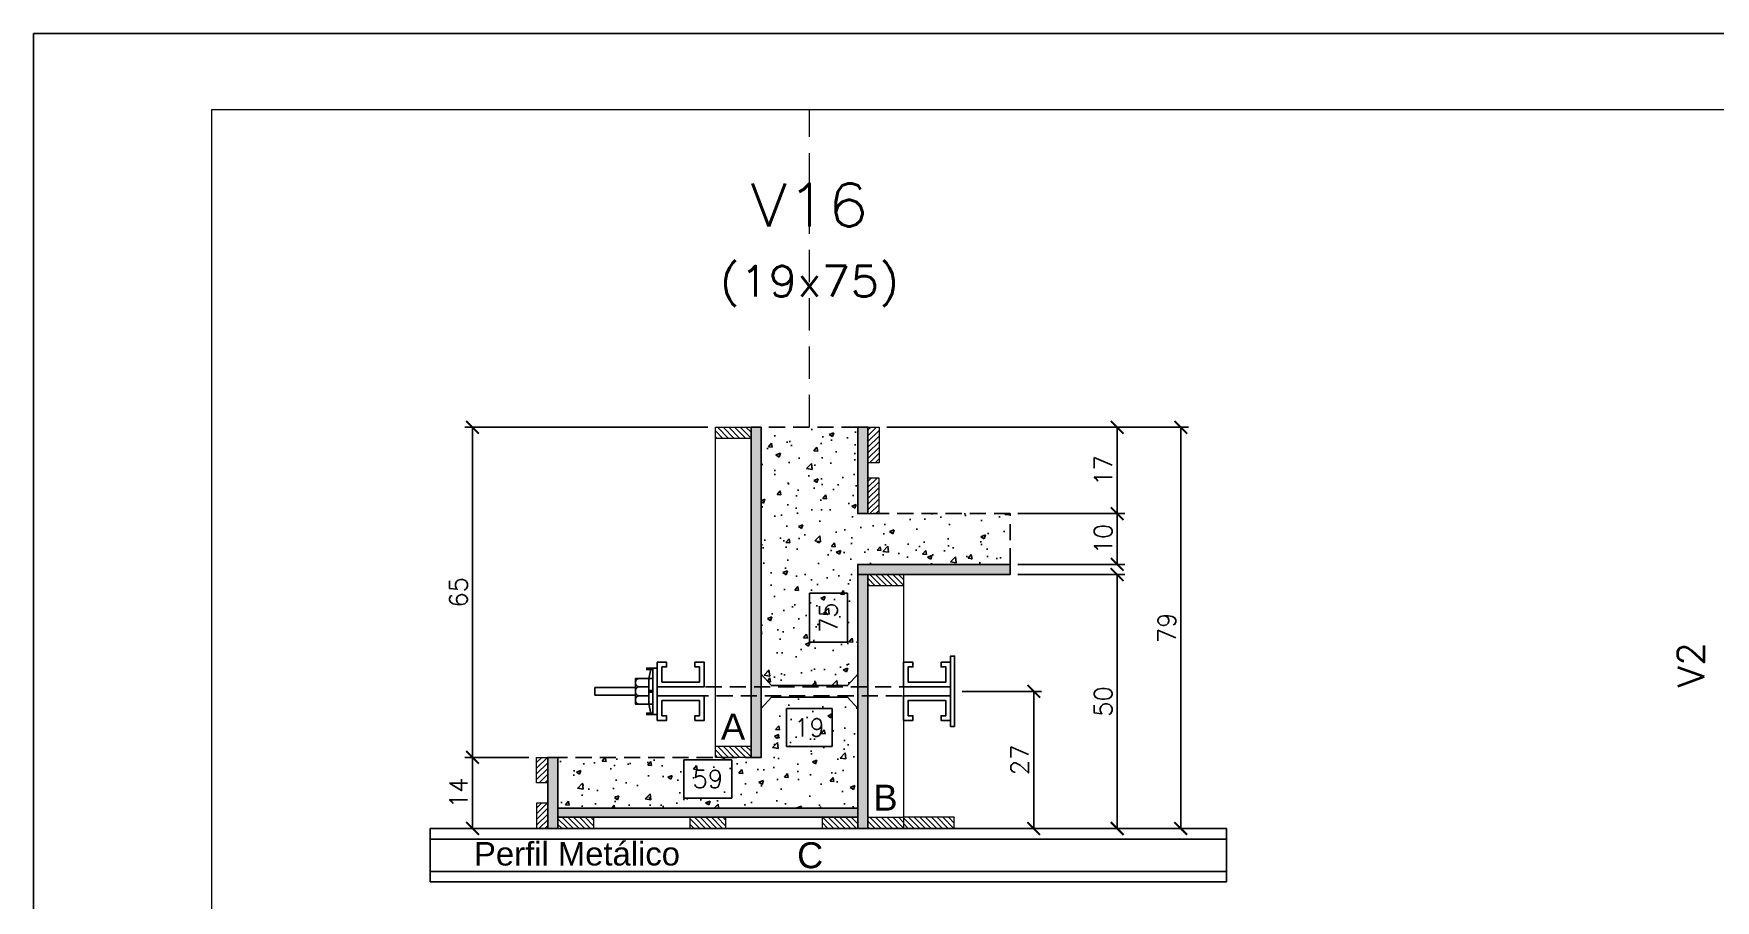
# Model space of a CAD drawing. Extents: x -23436 to 4767, y -4638 to 9755.
# Drawn here: x -15921 to -15259, y 1341 to 1682 of the extents above; entities that cross this region are included whole.
import ezdxf
from ezdxf.enums import TextEntityAlignment as Align

# ---------------------------------------------------------------- set-up
doc = ezdxf.new("R2010")
doc.units = 0
doc.header["$PDMODE"] = 2
doc.header["$PDSIZE"] = 10
doc.linetypes.add('CABLIN', pattern=[0.35, 0.25, -0.1])
doc.linetypes.add('HIDDEN', pattern=[9.525, 6.35, -3.175])
doc.layers.get('0').update_dxf_attribs({"lineweight": 13})
doc.layers.get('Defpoints').update_dxf_attribs({"lineweight": 13})
for name, color, linetype in [('Barra de Ancoragem', 20, 'Continuous'), ('Concreto', 250, 'HIDDEN'), ('Cota', 4, 'Continuous'), ('Cota Seção (2x)', 4, 'Continuous'), ('Hachura', 252, 'CABLIN'), ('MB Logo', 255, 'Continuous'), ('Painéis', 200, 'Continuous'), ('Perfil Metálico', 224, 'Continuous'), ('Texto de Titulo', 7, 'Continuous'), ('Texto Qtd Sarr', 242, 'Continuous'), ('Tubo de PVC', 51, 'Continuous')]:
    doc.layers.add(name, color=color, linetype=linetype)
for name, color, linetype, lineweight in [('FOLHA MB', 7, 'Continuous', 13), ('Madeira', 100, 'Continuous', 13), ('Texto Seção', 7, 'Continuous', 15)]:
    doc.layers.add(name, color=color, linetype=linetype, lineweight=lineweight)
doc.layers.add('Laje_Perimetro', color=7, linetype='Continuous', plot=False)
doc.styles.add('ARIAL', font='arial.ttf', dxfattribs={"oblique": 15, "height": 25})
doc.styles.add('REGUA-120', font='ROMANS.shx', dxfattribs={"height": 15})
doc.styles.add('ROMANS', font='romans.shx')
doc.dimstyles.new('Cota Seção (2x)', dxfattribs={"dimtxt": 7, "dimasz": 5, "dimexe": 3, "dimexo": 3, "dimgap": 2, "dimtad": 3, "dimdec": 1, "dimlfac": 0.5, "dimzin": 12, "dimdsep": 46, "dimtxsty": 'ROMANS', "dimblk": 'ARCHTICK', "dimcen": 0, "dimclrd": 4, "dimclre": 4, "dimclrt": 1, "dimadec": 1, "dimazin": 3, "dimtfac": 1, "dimtdec": 1, "dimtmove": 0, "dimatfit": 3, "dimldrblk": 'OBLIQUE', "dimfxl": 1, "dimtolj": 1, "dimtzin": 12, "dimarcsym": 0})
doc.dimstyles.new('Cota Seção interna', dxfattribs={"dimtxt": 7, "dimasz": 6, "dimexe": 0.18, "dimexo": 2, "dimgap": -4, "dimtad": 3, "dimdec": 1, "dimlfac": 0.5, "dimzin": 12, "dimdsep": 46, "dimtxsty": 'ROMANS', "dimblk": 'ARCHTICK', "dimcen": 0.09, "dimse1": 1, "dimse2": 1, "dimsd1": 1, "dimsd2": 1, "dimclrd": 180, "dimclre": 5, "dimclrt": 1, "dimadec": 0, "dimazin": 3, "dimtfac": 1, "dimtdec": 1, "dimtofl": 0, "dimtmove": 0, "dimatfit": 3, "dimldrblk": 'ARCHTICK', "dimfxl": 1, "dimtolj": 1, "dimtzin": 0, "dimarcsym": 0})
pattern_1 = [(45, (-7335.7746, 24555.8796), (-1.12253202, 1.12253202), [])]
pattern_2 = [(45, (-7415.7726, 24289.0796), (-1.12253202, 1.12253202), [])]

# ---------------------------------------------------------------- blocks, each defined once
blk = doc.blocks.new('A$C169d8357')
at = {"layer": 'FOLHA MB', "color": 1}
for points in [[(0, 1199.94), (0, 149.94), (1485.02, 149.94), (1485.02, 1199.94)], [(70, 1169.94), (70, 179.94), (1455.02, 179.94), (1455.02, 1169.94)]]:
    blk.add_lwpolyline(points, close=True, dxfattribs=at)
blk = doc.blocks.new('titulo1')
at = {"layer": 'Defpoints', "color": 252, "linetype": 'HIDDEN', "ltscale": 2}
blk.add_line((0, 0), (0, 125), dxfattribs=at)
at = {"layer": 'Defpoints', "style": 'ROMANS', "oblique": 15}
blk.add_attdef('FOLHA', text='', height=10, dxfattribs=at).set_placement((0, 15.58), align=Align.MIDDLE_CENTER)
at = {"layer": 'Texto Qtd Sarr', "color": 3, "style": 'ROMANS', "oblique": 15}
for tag, height, p in [('TITULO', 17, (0, 71.45)), ('SEÇÃO', 12, (0, 41.55))]:
    blk.add_attdef(tag, text='', height=height, dxfattribs=at).set_placement(p, align=Align.MIDDLE_CENTER)
blk = doc.blocks.new('*D952')
at = {"layer": 'Cota Seção (2x)', "color": 180, "lineweight": -2, "transparency": 16777216}
for p, q in [((-15646.52, 1396.26), (-15665.52, 1396.26)), ((-15665.52, 1396.26), (-15665.52, 1381.26)), ((-15646.52, 1381.26), (-15646.52, 1396.26)), ((-15665.52, 1381.26), (-15646.52, 1381.26))]:
    blk.add_line(p, q, dxfattribs=at)
at = {"layer": 'Defpoints', "color": 0, "transparency": 16777216}
for p in [(-15715.02, 1377.26), (-15715.02, 1377.26), (-15597.02, 1377.26)]:
    blk.add_point(p, dxfattribs=at)
at = {"layer": 'Cota Seção (2x)', "color": 1, "transparency": 16777216, "insert": (-15656.02, 1388.76), "char_height": 7, "attachment_point": 5, "style": 'ROMANS'}
blk.add_mtext('\\A1;59', dxfattribs=at)
blk = doc.blocks.new('_ArchTick')
at = {"color": 0, "linetype": 'ByBlock', "const_width": 0.15}
blk.add_lwpolyline([(-0.5, -0.5), (0.5, 0.5)], dxfattribs=at)
blk = doc.blocks.new('DSADSAD')
at = {"layer": 'Barra de Ancoragem'}
for p, q in [((-12990.96, 7698.42), (-13009.22, 7698.42)), ((-13005.1, 7696.87), (-13008.63, 7697.64)), ((-12995.08, 7696.87), (-12991.55, 7697.64))]:
    blk.add_line(p, q, dxfattribs=at)
at = {"layer": 'Barra de Ancoragem', "flags": 128}
for points in [[(-13009.22, 7700.2), (-12990.96, 7700.2), (-12990.96, 7698.42), (-13009.22, 7698.42)], [(-13008.63, 7698.42), (-13008.63, 7696.05), (-13009.22, 7696.05), (-13009.22, 7698.42)], [(-12995.08, 7698.42), (-12995.08, 7696.87), (-13005.1, 7696.87), (-13005.1, 7698.42)], [(-12990.96, 7698.42), (-12990.96, 7696.05), (-12991.55, 7696.05), (-12991.55, 7698.42)]]:
    blk.add_lwpolyline(points, close=True, dxfattribs=at)
for points in [[(-13000.38, 7696.87), (-13000.38, 7698.42), (-12999.79, 7698.42), (-12999.79, 7696.87), (-13000.38, 7696.87), (-12999.79, 7696.87)], [(-13005.1, 7696.87), (-13005.1, 7691.61), (-12995.08, 7691.61), (-12995.08, 7696.87)]]:
    blk.add_lwpolyline(points, dxfattribs=at)
for points in [[(-13001.86, 7696.87), (-13001.86, 7692.79, 0.666667), (-12998.32, 7692.79, 0.666667)], [(-12998.32, 7696.87), (-12998.32, 7692.79, 0.729796), (-12995.08, 7692.79, 0.729796)]]:
    blk.add_lwpolyline(points, format="xyb", dxfattribs=at)
at = {"layer": 'Barra de Ancoragem'}
blk.add_arc((-13003.48, 7693.31), 1.7, 197.75636, 342.24364, dxfattribs=at)
blk = doc.blocks.new('*D953')
at = {"layer": 'Cota', "color": 4, "lineweight": -2, "transparency": 16777216}
for p, q in [((-15555.9, 1423.26), (-15524.75, 1423.26)), ((-15527.75, 1369.26), (-15527.75, 1423.26)), ((-15556.02, 1369.26), (-15524.75, 1369.26))]:
    blk.add_line(p, q, dxfattribs=at)
at = {"layer": 'Defpoints', "color": 0, "transparency": 16777216}
for p in [(-15558.9, 1423.26), (-15527.75, 1423.26), (-15559.02, 1369.26)]:
    blk.add_point(p, dxfattribs=at)
at = {"layer": 'Cota', "color": 4, "lineweight": -2, "transparency": 16777216, "xscale": 5, "yscale": 5, "zscale": 5}
for p, rotation in [((-15527.75, 1423.26), 90), ((-15527.75, 1369.26), 270)]:
    blk.add_blockref('_ArchTick', p, dxfattribs=dict(at, rotation=rotation))
at = {"layer": 'Cota', "color": 1, "transparency": 16777216, "insert": (-15533.25, 1396.26), "char_height": 7, "attachment_point": 5, "rotation": 90, "style": 'ROMANS'}
blk.add_mtext('\\A1;27', dxfattribs=at)
blk = doc.blocks.new('_OBLIQUE')
at = {"color": 0, "linetype": 'ByBlock', "lineweight": -2}
for p, q in [((0, 0), (-1, 0)), ((-0.5, -0.5), (0.5, 0.5))]:
    blk.add_line(p, q, dxfattribs=at)
blk = doc.blocks.new('*D948')
at = {"layer": 'Cota', "color": 4, "lineweight": -2, "transparency": 16777216}
for p, q in [((-15534.02, 1469.26), (-15491.91, 1469.26)), ((-15494.91, 1369.26), (-15494.91, 1469.26)), ((-15551.62, 1369.26), (-15491.91, 1369.26))]:
    blk.add_line(p, q, dxfattribs=at)
at = {"layer": 'Defpoints', "color": 0, "transparency": 16777216}
for p in [(-15537.02, 1469.26), (-15494.91, 1469.26), (-15554.62, 1369.26)]:
    blk.add_point(p, dxfattribs=at)
at = {"layer": 'Cota', "color": 4, "lineweight": -2, "transparency": 16777216, "xscale": 5, "yscale": 5, "zscale": 5}
for p, rotation in [((-15494.91, 1469.26), 90), ((-15494.91, 1369.26), 270)]:
    blk.add_blockref('_ArchTick', p, dxfattribs=dict(at, rotation=rotation))
at = {"layer": 'Cota', "color": 1, "transparency": 16777216, "insert": (-15500.41, 1419.26), "char_height": 7, "attachment_point": 5, "rotation": 90, "style": 'ROMANS'}
blk.add_mtext('\\A1;50', dxfattribs=at)
blk = doc.blocks.new('*D949')
at = {"layer": 'Cota', "color": 4, "lineweight": -2, "transparency": 16777216}
for p, q in [((-15534.02, 1493.26), (-15491.91, 1493.26)), ((-15494.91, 1473.26), (-15494.91, 1493.26)), ((-15534.02, 1473.26), (-15491.91, 1473.26))]:
    blk.add_line(p, q, dxfattribs=at)
at = {"layer": 'Defpoints', "color": 0, "transparency": 16777216}
for p in [(-15537.02, 1493.26), (-15494.91, 1493.26), (-15537.02, 1473.26)]:
    blk.add_point(p, dxfattribs=at)
at = {"layer": 'Cota', "color": 4, "lineweight": -2, "transparency": 16777216, "xscale": 5, "yscale": 5, "zscale": 5}
for p, rotation in [((-15494.91, 1493.26), 90), ((-15494.91, 1473.26), 270)]:
    blk.add_blockref('_ArchTick', p, dxfattribs=dict(at, rotation=rotation))
at = {"layer": 'Cota', "color": 1, "transparency": 16777216, "insert": (-15500.41, 1483.26), "char_height": 7, "attachment_point": 5, "rotation": 90, "style": 'ROMANS'}
blk.add_mtext('\\A1;10', dxfattribs=at)
blk = doc.blocks.new('*D950')
at = {"layer": 'Cota', "color": 4, "lineweight": -2, "transparency": 16777216}
for p, q in [((-15585.62, 1527.26), (-15491.91, 1527.26)), ((-15494.91, 1493.26), (-15494.91, 1527.26)), ((-15534.02, 1493.26), (-15491.91, 1493.26))]:
    blk.add_line(p, q, dxfattribs=at)
at = {"layer": 'Defpoints', "color": 0, "transparency": 16777216}
for p in [(-15588.62, 1527.26), (-15494.91, 1527.26), (-15537.02, 1493.26)]:
    blk.add_point(p, dxfattribs=at)
at = {"layer": 'Cota', "color": 4, "lineweight": -2, "transparency": 16777216, "xscale": 5, "yscale": 5, "zscale": 5}
for p, rotation in [((-15494.91, 1527.26), 90), ((-15494.91, 1493.26), 270)]:
    blk.add_blockref('_ArchTick', p, dxfattribs=dict(at, rotation=rotation))
at = {"layer": 'Cota', "color": 1, "transparency": 16777216, "insert": (-15500.41, 1510.26), "char_height": 7, "attachment_point": 5, "rotation": 90, "style": 'ROMANS'}
blk.add_mtext('\\A1;17', dxfattribs=at)
blk = doc.blocks.new('*D951')
at = {"layer": 'Cota', "color": 4, "lineweight": -2, "transparency": 16777216}
for p, q in [((-15585.62, 1527.26), (-15466.86, 1527.26)), ((-15469.86, 1369.26), (-15469.86, 1527.26)), ((-15551.62, 1369.26), (-15466.86, 1369.26))]:
    blk.add_line(p, q, dxfattribs=at)
at = {"layer": 'Defpoints', "color": 0, "transparency": 16777216}
for p in [(-15588.62, 1527.26), (-15469.86, 1527.26), (-15554.62, 1369.26)]:
    blk.add_point(p, dxfattribs=at)
at = {"layer": 'Cota', "color": 4, "lineweight": -2, "transparency": 16777216, "xscale": 5, "yscale": 5, "zscale": 5}
for p, rotation in [((-15469.86, 1527.26), 90), ((-15469.86, 1369.26), 270)]:
    blk.add_blockref('_ArchTick', p, dxfattribs=dict(at, rotation=rotation))
at = {"layer": 'Cota', "color": 1, "transparency": 16777216, "insert": (-15475.36, 1448.26), "char_height": 7, "attachment_point": 5, "rotation": 90, "style": 'ROMANS'}
blk.add_mtext('\\A1;79', dxfattribs=at)
blk = doc.blocks.new('*D954')
at = {"layer": 'Cota', "color": 4, "lineweight": -2, "transparency": 16777216}
for p, q in [((-15656.02, 1527.26), (-15751.63, 1527.26)), ((-15748.63, 1397.26), (-15748.63, 1527.26)), ((-15736.02, 1397.26), (-15751.63, 1397.26))]:
    blk.add_line(p, q, dxfattribs=at)
at = {"layer": 'Defpoints', "color": 0, "transparency": 16777216}
for p in [(-15748.63, 1527.26), (-15653.02, 1527.26), (-15733.02, 1397.26)]:
    blk.add_point(p, dxfattribs=at)
at = {"layer": 'Cota', "color": 4, "lineweight": -2, "transparency": 16777216, "xscale": 5, "yscale": 5, "zscale": 5}
for p, rotation in [((-15748.63, 1527.26), 90), ((-15748.63, 1397.26), 270)]:
    blk.add_blockref('_ArchTick', p, dxfattribs=dict(at, rotation=rotation))
at = {"layer": 'Cota', "color": 1, "transparency": 16777216, "insert": (-15754.13, 1462.26), "char_height": 7, "attachment_point": 5, "rotation": 90, "style": 'ROMANS'}
blk.add_mtext('\\A1;65', dxfattribs=at)
blk = doc.blocks.new('*D946')
at = {"layer": 'Cota Seção (2x)', "color": 180, "lineweight": -2, "transparency": 16777216}
for p, q in [((-15607.02, 1416.53), (-15625.02, 1416.53)), ((-15625.02, 1416.53), (-15625.02, 1401.53)), ((-15607.02, 1401.53), (-15607.02, 1416.53)), ((-15625.02, 1401.53), (-15607.02, 1401.53))]:
    blk.add_line(p, q, dxfattribs=at)
at = {"layer": 'Defpoints', "color": 0, "transparency": 16777216}
for p in [(-15635.02, 1430.04), (-15597.02, 1430.04), (-15597.02, 1397.53)]:
    blk.add_point(p, dxfattribs=at)
at = {"layer": 'Cota Seção (2x)', "color": 1, "transparency": 16777216, "insert": (-15616.02, 1409.03), "char_height": 7, "attachment_point": 5, "style": 'ROMANS'}
blk.add_mtext('\\A1;19', dxfattribs=at)
blk = doc.blocks.new('*D947')
at = {"layer": 'Cota Seção (2x)', "color": 180, "lineweight": -2, "transparency": 16777216}
for p, q in [((-15601.02, 1461.93), (-15616.02, 1461.93)), ((-15616.02, 1461.93), (-15616.02, 1442.59)), ((-15601.02, 1442.59), (-15601.02, 1461.93)), ((-15616.02, 1442.59), (-15601.02, 1442.59))]:
    blk.add_line(p, q, dxfattribs=at)
at = {"layer": 'Defpoints', "color": 0, "transparency": 16777216}
for p in [(-15597.02, 1527.26), (-15597.02, 1527.26), (-15597.02, 1377.26)]:
    blk.add_point(p, dxfattribs=at)
at = {"layer": 'Cota Seção (2x)', "color": 1, "transparency": 16777216, "insert": (-15608.52, 1452.26), "char_height": 7, "attachment_point": 5, "rotation": 90, "style": 'ROMANS'}
blk.add_mtext('\\A1;75', dxfattribs=at)
blk = doc.blocks.new('*D1495')
at = {"layer": 'Cota', "color": 4, "lineweight": -2, "transparency": 16777216}
for p, q in [((-15726.42, 1397.26), (-15751.63, 1397.26)), ((-15748.63, 1397.26), (-15748.63, 1369.26)), ((-15726.42, 1369.26), (-15751.63, 1369.26))]:
    blk.add_line(p, q, dxfattribs=at)
at = {"layer": 'Defpoints', "color": 0, "transparency": 16777216}
for p in [(-15723.42, 1397.26), (-15748.63, 1369.26), (-15723.42, 1369.26)]:
    blk.add_point(p, dxfattribs=at)
at = {"layer": 'Cota', "color": 4, "lineweight": -2, "transparency": 16777216, "xscale": 5, "yscale": 5, "zscale": 5}
for p, rotation in [((-15748.63, 1397.26), 90), ((-15748.63, 1369.26), 270)]:
    blk.add_blockref('_ArchTick', p, dxfattribs=dict(at, rotation=rotation))
at = {"layer": 'Cota', "color": 1, "transparency": 16777216, "insert": (-15754.13, 1383.26), "char_height": 7, "attachment_point": 5, "rotation": 90, "style": 'ROMANS'}
blk.add_mtext('\\A1;14', dxfattribs=at)

msp = doc.modelspace()

# ---------------------------------------------------------------- hatches: boundary and pattern name
at = {"layer": 'Concreto'}
h = msp.add_hatch(dxfattribs=at)
h.set_pattern_fill('AR-CONC', color=256, scale=2.5)
h.set_pattern_definition([(50, (1449.573, 62.067), (17.931505, -1.568803), [1.875, -20.625]), (355, (1449.573, 62.067), (-3.468783, 18.804803), [1.5, -16.5]), (100.45144, (1451.068, 61.936), (14.462721, 17.236), [1.593505, -17.528553]), (46.1842, (1449.573, 67.067), (26.681033, -4.137982), [2.8125, -30.9375]), (96.63564, (1451.797, 66.722), (23.36655, 24.352965), [2.39026, -26.292844]), (351.18416, (1449.573, 67.067), (23.36655, 24.352965), [2.25, -24.75]), (21, (1452.073, 65.817), (14.922676, -10.065472), [1.875, -20.625]), (326, (1452.073, 65.817), (6.082883, 18.128751), [1.5, -16.5]), (71.45144, (1453.317, 64.978), (21.00556, 8.063279), [1.593505, -17.528553]), (37.5, (1449.5733, 62.067), (0.3039964, 8.3223463), [0, -16.3, 0, -16.75, 0, -16.5625]), (7.5, (1449.573, 62.067), (6.5767384, 9.860293), [0, -9.55, 0, -15.925, 0, -6.3125]), (327.5, (1443.9983, 62.067), (13.345561, -0.5638718), [0, -6.25, 0, -19.5, 0, -25.875]), (317.5, (1441.498, 62.067), (14.579654, 2.5026246), [0, -8.125, 0, -12.95, 0, -18.375])])
h.paths.add_polyline_path([(-15537.02, 1493.26), (-15597.02, 1493.26), (-15597.02, 1527.26), (-15635.02, 1527.26), (-15635.02, 1430.04), (-15631.02, 1425.54), (-15601.02, 1425.54), (-15597.02, 1430.04), (-15597.02, 1469.26), (-15597.02, 1473.26), (-15537.02, 1473.26)])
h.paths.add_polyline_path([(-15597.02, 1416.48), (-15601.02, 1420.98), (-15631.02, 1420.98), (-15635.02, 1416.48), (-15635.02, 1397.26), (-15639.02, 1397.26), (-15653.02, 1397.26), (-15715.02, 1397.26), (-15715.02, 1377.26), (-15597.02, 1377.26)])
h.paths.add_polyline_path([(-15622.77, 1383.51), (-15609.27, 1383.51), (-15609.27, 1394.01), (-15622.77, 1394.01)], flags=24)
at = {"layer": 'Hachura'}
h = msp.add_hatch(dxfattribs=at)
h.set_pattern_fill('ANSI31', color=256, scale=0.5, angle=270, style=0)
h.set_pattern_definition([(315, (7252.8018, -6780.3843), (1.12253202, 1.12253202), [])])
h.paths.add_polyline_path([(-15653.02, 1522.86), (-15653.02, 1527.26), (-15639.02, 1527.26), (-15639.02, 1522.86)])
h = msp.add_hatch(color=256, dxfattribs=at)
h.dxf.hatch_style = 1
h.paths.add_polyline_path([(-15635.02, 1527.26), (-15639.02, 1527.26), (-15639.02, 1397.26), (-15635.02, 1397.26)])
h = msp.add_hatch(color=256, dxfattribs=at)
h.dxf.hatch_style = 1
h.paths.add_polyline_path([(-15593.02, 1527.26), (-15597.02, 1527.26), (-15597.02, 1493.26), (-15593.02, 1493.26)])
h = msp.add_hatch(dxfattribs=at)
h.set_pattern_fill('ANSI31', color=256, scale=0.5, angle=360, style=0)
h.set_pattern_definition(pattern_1)
h.paths.add_polyline_path([(-15593.02, 1527.26), (-15588.62, 1527.26), (-15588.62, 1513.26), (-15593.02, 1513.26)])
h = msp.add_hatch(dxfattribs=at)
h.set_pattern_fill('ANSI31', color=256, scale=0.5, angle=360, style=0)
h.set_pattern_definition(pattern_1)
h.paths.add_polyline_path([(-15593.02, 1493.26), (-15588.62, 1493.26), (-15588.62, 1507.26), (-15593.02, 1507.26)])
h = msp.add_hatch(color=256, dxfattribs=at)
h.dxf.hatch_style = 1
h.paths.add_polyline_path([(-15597.02, 1469.26), (-15597.02, 1473.26), (-15537.02, 1473.26), (-15537.02, 1469.26)])
h = msp.add_hatch(color=256, dxfattribs=at)
h.dxf.hatch_style = 1
h.paths.add_polyline_path([(-15593.02, 1469.26), (-15597.02, 1469.26), (-15597.02, 1369.26), (-15593.02, 1369.26)])
h = msp.add_hatch(dxfattribs=at)
h.set_pattern_fill('ANSI31', color=256, scale=0.5, angle=270, style=0)
h.set_pattern_definition([(315, (7312.8018, -6838.3843), (1.12253202, 1.12253202), [])])
h.paths.add_polyline_path([(-15593.02, 1464.86), (-15593.02, 1469.26), (-15579.02, 1469.26), (-15579.02, 1464.86)])
h = msp.add_hatch(dxfattribs=at)
h.set_pattern_fill('ANSI31', color=256, scale=0.5, angle=360, style=0)
h.set_pattern_definition(pattern_2)
h.paths.add_polyline_path([(-15719.02, 1387.26), (-15723.42, 1387.26), (-15723.42, 1397.26), (-15719.02, 1397.26)])
h = msp.add_hatch(color=256, dxfattribs=at)
h.dxf.hatch_style = 1
h.paths.add_polyline_path([(-15715.02, 1397.26), (-15719.02, 1397.26), (-15719.02, 1369.26), (-15715.02, 1369.26)])
h = msp.add_hatch(dxfattribs=at)
h.set_pattern_fill('ANSI31', color=256, scale=0.5, angle=270, style=0)
h.set_pattern_definition([(315, (7252.8018, -6905.9843), (1.12253202, 1.12253202), [])])
h.paths.add_polyline_path([(-15653.02, 1397.26), (-15653.02, 1401.66), (-15639.02, 1401.66), (-15639.02, 1397.26)])
h = msp.add_hatch(dxfattribs=at)
h.set_pattern_fill('ANSI31', color=256, scale=0.5, angle=360, style=0)
h.set_pattern_definition(pattern_2)
h.paths.add_polyline_path([(-15719.02, 1379.26), (-15723.42, 1379.26), (-15723.42, 1369.26), (-15719.02, 1369.26)])
h = msp.add_hatch(color=256, dxfattribs=at)
h.dxf.hatch_style = 1
h.paths.add_polyline_path([(-15715.02, 1373.66), (-15715.02, 1377.26), (-15597.02, 1377.26), (-15597.02, 1373.66)])
h = msp.add_hatch(dxfattribs=at)
h.set_pattern_fill('ANSI31', color=256, scale=0.5, angle=270, style=0)
h.set_pattern_definition([(315, (7241.6039, -6860.3843), (1.12253202, 1.12253202), [])])
h.paths.add_polyline_path([(-15715.02, 1369.26), (-15715.02, 1373.66), (-15701.02, 1373.66), (-15701.02, 1369.26)])
h = msp.add_hatch(dxfattribs=at)
h.set_pattern_fill('ANSI31', color=256, scale=0.5, angle=270, style=0)
h.set_pattern_definition([(315, (7293.6028, -6860.3843), (1.12253202, 1.12253202), [])])
h.paths.add_polyline_path([(-15663.02, 1369.26), (-15663.02, 1373.66), (-15649.02, 1373.66), (-15649.02, 1369.26)])
h = msp.add_hatch(dxfattribs=at)
h.set_pattern_fill('ANSI31', color=256, scale=0.5, angle=270, style=0)
h.set_pattern_definition([(315, (7321.6018, -6860.3843), (1.12253202, 1.12253202), [])])
h.paths.add_polyline_path([(-15597.02, 1369.26), (-15597.02, 1373.66), (-15611.02, 1373.66), (-15611.02, 1369.26)])
h = msp.add_hatch(dxfattribs=at)
h.set_pattern_fill('ANSI31', color=256, scale=0.5, angle=270, style=0)
h.set_pattern_definition([(315, (7312.8018, -6933.9843), (1.12253202, 1.12253202), [])])
h.paths.add_polyline_path([(-15593.02, 1369.26), (-15593.02, 1373.66), (-15579.02, 1373.66), (-15579.02, 1369.26)])
h = msp.add_hatch(dxfattribs=at)
h.set_pattern_fill('ANSI31', color=256, scale=0.5, angle=270, style=0)
h.set_pattern_definition([(315, (7312.8018, -6860.3843), (1.12253202, 1.12253202), [])])
h.paths.add_polyline_path([(-15559.02, 1369.26), (-15559.02, 1373.66), (-15579.02, 1373.66), (-15579.02, 1369.26)])

# ---------------------------------------------------------------- linework, layer by layer
at = {"layer": 'Barra de Ancoragem', "flags": 128}
msp.add_lwpolyline([(-15558.9, 1409.39), (-15558.9, 1437.13), (-15560.5, 1437.13), (-15560.5, 1409.39)], close=True, dxfattribs=at)
at = {"layer": 'Barra de Ancoragem'}
for points in [[(-15675.94, 1434.74), (-15674.09, 1434.74), (-15672.24, 1434.74), (-15672.24, 1432.89), (-15674.09, 1432.89), (-15674.09, 1426.88), (-15659.27, 1426.88), (-15659.27, 1432.89), (-15661.11, 1432.89), (-15661.11, 1434.74), (-15659.27, 1434.74), (-15657.42, 1434.74), (-15657.42, 1425.04), (-15675.94, 1425.04)], [(-15560.5, 1434.74), (-15562.34, 1434.74), (-15564.19, 1434.74), (-15564.19, 1432.89), (-15562.34, 1432.89), (-15562.34, 1426.88), (-15577.17, 1426.88), (-15577.17, 1432.89), (-15575.32, 1432.89), (-15575.32, 1434.74), (-15577.17, 1434.74), (-15579.02, 1434.74), (-15579.02, 1425.04), (-15560.5, 1425.04)], [(-15684.53, 1424.73), (-15700.43, 1424.73), (-15700.43, 1421.79), (-15684.53, 1421.79)], [(-15700.43, 1421.79), (-15700.43, 1424.73), (-15684.53, 1424.73), (-15684.53, 1421.79)], [(-15675.94, 1411.78), (-15674.09, 1411.78), (-15672.24, 1411.78), (-15672.24, 1413.63), (-15674.09, 1413.63), (-15674.09, 1419.64), (-15659.27, 1419.64), (-15659.27, 1413.63), (-15661.11, 1413.63), (-15661.11, 1411.78), (-15659.27, 1411.78), (-15657.42, 1411.78), (-15657.42, 1421.48), (-15675.94, 1421.48)], [(-15560.5, 1411.78), (-15562.34, 1411.78), (-15564.19, 1411.78), (-15564.19, 1413.63), (-15562.34, 1413.63), (-15562.34, 1419.64), (-15577.17, 1419.64), (-15577.17, 1413.63), (-15575.32, 1413.63), (-15575.32, 1411.78), (-15577.17, 1411.78), (-15579.02, 1411.78), (-15579.02, 1421.48), (-15560.5, 1421.48)]]:
    msp.add_lwpolyline(points, close=True, dxfattribs=at)
at = {"layer": 'Barra de Ancoragem', "linetype": 'HIDDEN'}
msp.add_lwpolyline([(-15675.94, 1421.48), (-15675.94, 1425.04), (-15560.5, 1425.04), (-15560.5, 1421.48)], close=True, dxfattribs=at)
at = {"layer": 'Concreto'}
msp.add_lwpolyline([(-15597.02, 1473.26), (-15537.02, 1473.26), (-15537.02, 1493.26), (-15597.02, 1493.26), (-15597.02, 1527.26), (-15635.02, 1527.26), (-15635.02, 1397.26), (-15715.02, 1397.26), (-15715.02, 1377.26), (-15597.02, 1377.26)], close=True, dxfattribs=at)
at = {"layer": 'Laje_Perimetro'}
msp.add_lwpolyline([(-14436.36, 1682.26), (-15921.38, 1682.26), (-15921.38, 632.26), (-14436.36, 632.26)], close=True, dxfattribs=at)
at = {"layer": 'Madeira'}
for points in [[(-15653.02, 1522.86), (-15653.02, 1527.26), (-15639.02, 1527.26), (-15639.02, 1522.86)], [(-15653.02, 1527.26), (-15639.02, 1527.26), (-15639.02, 1397.26), (-15653.02, 1397.26)], [(-15593.02, 1527.26), (-15588.62, 1527.26), (-15588.62, 1513.26), (-15593.02, 1513.26)], [(-15593.02, 1493.26), (-15588.62, 1493.26), (-15588.62, 1507.26), (-15593.02, 1507.26)], [(-15593.02, 1464.86), (-15593.02, 1469.26), (-15579.02, 1469.26), (-15579.02, 1464.86)], [(-15593.02, 1469.26), (-15579.02, 1469.26), (-15579.02, 1369.26), (-15593.02, 1369.26)], [(-15719.02, 1387.26), (-15723.42, 1387.26), (-15723.42, 1397.26), (-15719.02, 1397.26)], [(-15653.02, 1397.26), (-15653.02, 1401.66), (-15639.02, 1401.66), (-15639.02, 1397.26)], [(-15719.02, 1379.26), (-15723.42, 1379.26), (-15723.42, 1369.26), (-15719.02, 1369.26)], [(-15715.02, 1369.26), (-15715.02, 1373.66), (-15701.02, 1373.66), (-15701.02, 1369.26)], [(-15663.02, 1369.26), (-15663.02, 1373.66), (-15649.02, 1373.66), (-15649.02, 1369.26)], [(-15597.02, 1369.26), (-15597.02, 1373.66), (-15611.02, 1373.66), (-15611.02, 1369.26)], [(-15593.02, 1369.26), (-15593.02, 1373.66), (-15579.02, 1373.66), (-15579.02, 1369.26)], [(-15559.02, 1369.26), (-15559.02, 1373.66), (-15579.02, 1373.66), (-15579.02, 1369.26)]]:
    msp.add_lwpolyline(points, close=True, dxfattribs=at)
at = {"layer": 'Painéis'}
for points in [[(-15635.02, 1527.26), (-15639.02, 1527.26), (-15639.02, 1397.26), (-15635.02, 1397.26)], [(-15593.02, 1527.26), (-15597.02, 1527.26), (-15597.02, 1493.26), (-15593.02, 1493.26)], [(-15597.02, 1469.26), (-15597.02, 1473.26), (-15537.02, 1473.26), (-15537.02, 1469.26)], [(-15593.02, 1469.26), (-15597.02, 1469.26), (-15597.02, 1369.26), (-15593.02, 1369.26)], [(-15715.02, 1397.26), (-15719.02, 1397.26), (-15719.02, 1369.26), (-15715.02, 1369.26)], [(-15715.02, 1373.66), (-15715.02, 1377.26), (-15597.02, 1377.26), (-15597.02, 1373.66)]]:
    msp.add_lwpolyline(points, close=True, dxfattribs=at)
at = {"layer": 'Perfil Metálico'}
msp.add_lwpolyline([(-15765.24, 1348.19), (-15451.9, 1348.19), (-15451.9, 1369.26), (-15765.24, 1369.26)], close=True, dxfattribs=at)
for points in [[(-15451.9, 1365.1), (-15765.24, 1365.1)], [(-15765.24, 1352.35), (-15451.9, 1352.35)]]:
    msp.add_lwpolyline(points, dxfattribs=at)
at = {"layer": 'Tubo de PVC'}
msp.add_lwpolyline([(-15597.02, 1430.04), (-15597.02, 1430.04), (-15597.02, 1416.48), (-15601.02, 1420.98), (-15631.02, 1420.98), (-15635.02, 1416.48), (-15635.02, 1430.04), (-15631.02, 1425.54), (-15601.02, 1425.54)], close=True, dxfattribs=at)

# ---------------------------------------------------------------- block references
at = {"layer": 'Barra de Ancoragem', "xscale": -1, "rotation": 270}
msp.add_blockref('DSADSAD', (-23376.14, 14423.35), dxfattribs=at)
at = {"layer": 'MB Logo'}
msp.add_blockref('A$C169d8357', (-15921.38, 482.32), dxfattribs=at)
at = {"layer": 'Texto Seção'}
ref = msp.add_blockref('titulo1', (-15616.02, 1527.26), dxfattribs=at)
ref.add_attrib('TITULO', 'V16', dxfattribs={"layer": 'Texto de Titulo', "color": 7, "height": 17, "style": 'ROMANS', "width": 1.1}).set_placement((-15616.02, 1614.76), align=Align.MIDDLE_CENTER)
ref.add_attrib('SEÇÃO', '(19x75)', dxfattribs={"layer": 'Texto de Titulo', "color": 7, "height": 12, "style": 'ROMANS', "width": 1.1}).set_placement((-15616.02, 1584.76), align=Align.MIDDLE_CENTER)

# ---------------------------------------------------------------- texts
at = {"layer": 'Texto Seção', "style": 'REGUA-120', "width": 1.05}
msp.add_text('V2', height=10.4, rotation=90, dxfattribs=at).set_placement((-15269.08, 1433.78), align=Align.MIDDLE_CENTER)
at = {"layer": 'Texto Seção', "color": 0, "linetype": 'Continuous', "style": 'ARIAL'}
for s, p in [('A', (-15646.09, 1409.39)), ('B', (-15586.09, 1381.39)), ('C', (-15615.73, 1358.72))]:
    msp.add_text(s, height=10.22, dxfattribs=at).set_placement(p, align=Align.MIDDLE_CENTER)
at = {"layer": 'Texto Seção', "style": 'ARIAL'}
msp.add_text('Perfil Metálico', height=9.24, dxfattribs=at).set_placement((-15707.51, 1359.3), align=Align.MIDDLE_CENTER)

# ---------------------------------------------------------------- dimensions: what is measured, and where the dimension line sits
at = {"layer": 'Cota'}
for base, p1, p2, picture, middle in [((-15748.63, 1527.26), (-15733.02, 1397.26), (-15653.02, 1527.26), '*D954', (-15754.13, 1462.26)), ((-15494.91, 1527.26), (-15537.02, 1493.26), (-15588.62, 1527.26), '*D950', (-15500.41, 1510.26)), ((-15469.86, 1527.26), (-15554.62, 1369.26), (-15588.62, 1527.26), '*D951', (-15475.36, 1448.26)), ((-15494.91, 1493.26), (-15537.02, 1473.26), (-15537.02, 1493.26), '*D949', (-15500.41, 1483.26)), ((-15494.91, 1469.26), (-15554.62, 1369.26), (-15537.02, 1469.26), '*D948', (-15500.41, 1419.26)), ((-15527.75, 1423.26), (-15559.02, 1369.26), (-15558.9, 1423.26), '*D953', (-15533.25, 1396.26)), ((-15748.63, 1369.26), (-15723.42, 1397.26), (-15723.42, 1369.26), '*D1495', (-15754.13, 1383.26))]:
    dim = msp.add_linear_dim(base=base, p1=p1, p2=p2, angle=90, dimstyle='Cota Seção (2x)', dxfattribs=at)
    dim.commit()
    dim.dimension.update_dxf_attribs({"geometry": picture, "text_midpoint": middle})
at = {"layer": 'Cota Seção (2x)'}
for base, p2, angle, picture, middle in [((-15597.02, 1527.26), (-15597.02, 1527.26), 90, '*D947', (-15608.52, 1452.26)), ((-15715.02, 1377.26), (-15715.02, 1377.26), 180, '*D952', (-15656.02, 1388.76))]:
    dim = msp.add_linear_dim(base=base, p1=(-15597.02, 1377.26), p2=p2, angle=angle, dimstyle='Cota Seção interna', dxfattribs=at)
    dim.commit()
    dim.dimension.update_dxf_attribs({"geometry": picture, "text_midpoint": middle})
dim = msp.add_linear_dim(base=(-15597.02, 1397.53), p1=(-15635.02, 1430.04), p2=(-15597.02, 1430.04), dimstyle='Cota Seção interna', dxfattribs=at)
dim.commit()
dim.dimension.update_dxf_attribs({"geometry": '*D946', "text_midpoint": (-15616.02, 1397.53), "dimtype": 160})

doc.saveas('drawing.dxf')
